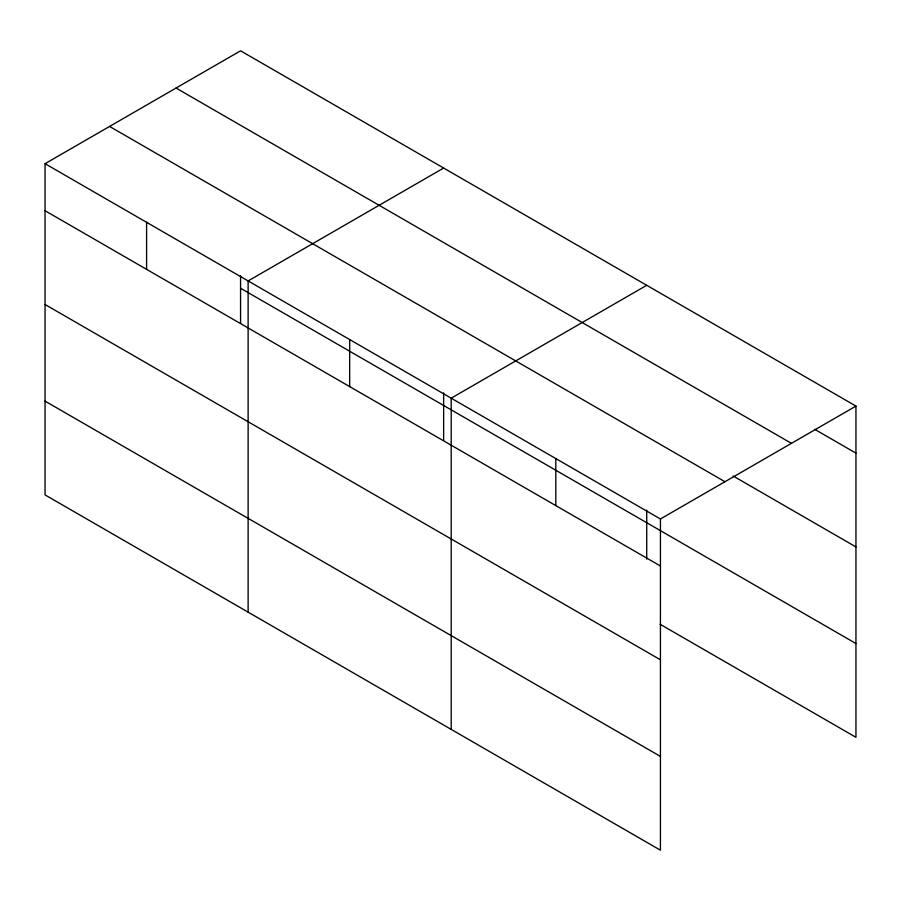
<?xml version="1.0" encoding="UTF-8"?>
<svg xmlns="http://www.w3.org/2000/svg" width="901" height="901" viewBox="0 0 901 901"><rect width="100%" height="100%" fill="white"/><g stroke="black" fill="none" stroke-linecap="round" stroke-linejoin="round"><path stroke-width="1.35" d="M45.05 163.689L660.433 518.976L660.433 850.195L45.05 494.908L45.05 163.689L240.567 50.805L855.95 406.092L855.95 737.311L660.095 624.247M443.641 168.048L248.124 280.932L248.124 612.151M646.715 285.29L451.198 398.174L451.198 729.393M660.433 518.976L855.95 406.092M814.594 429.259L855.95 453.135M176.044 88.05L791.427 443.348M733.087 475.976L855.95 546.918M109.573 126.433L724.956 481.72M240.567 288.241L855.95 643.539M45.05 210.721L660.433 566.008M45.05 304.504L660.433 659.791M45.05 401.125L660.433 756.412M646.715 510.135L646.715 559.127M555.816 458.575L555.816 505.619M443.641 392.892L443.641 440.488M349.667 339.553L349.667 386.597M240.567 275.638L240.567 323.234M146.593 222.31L146.593 269.343"/></g></svg>
